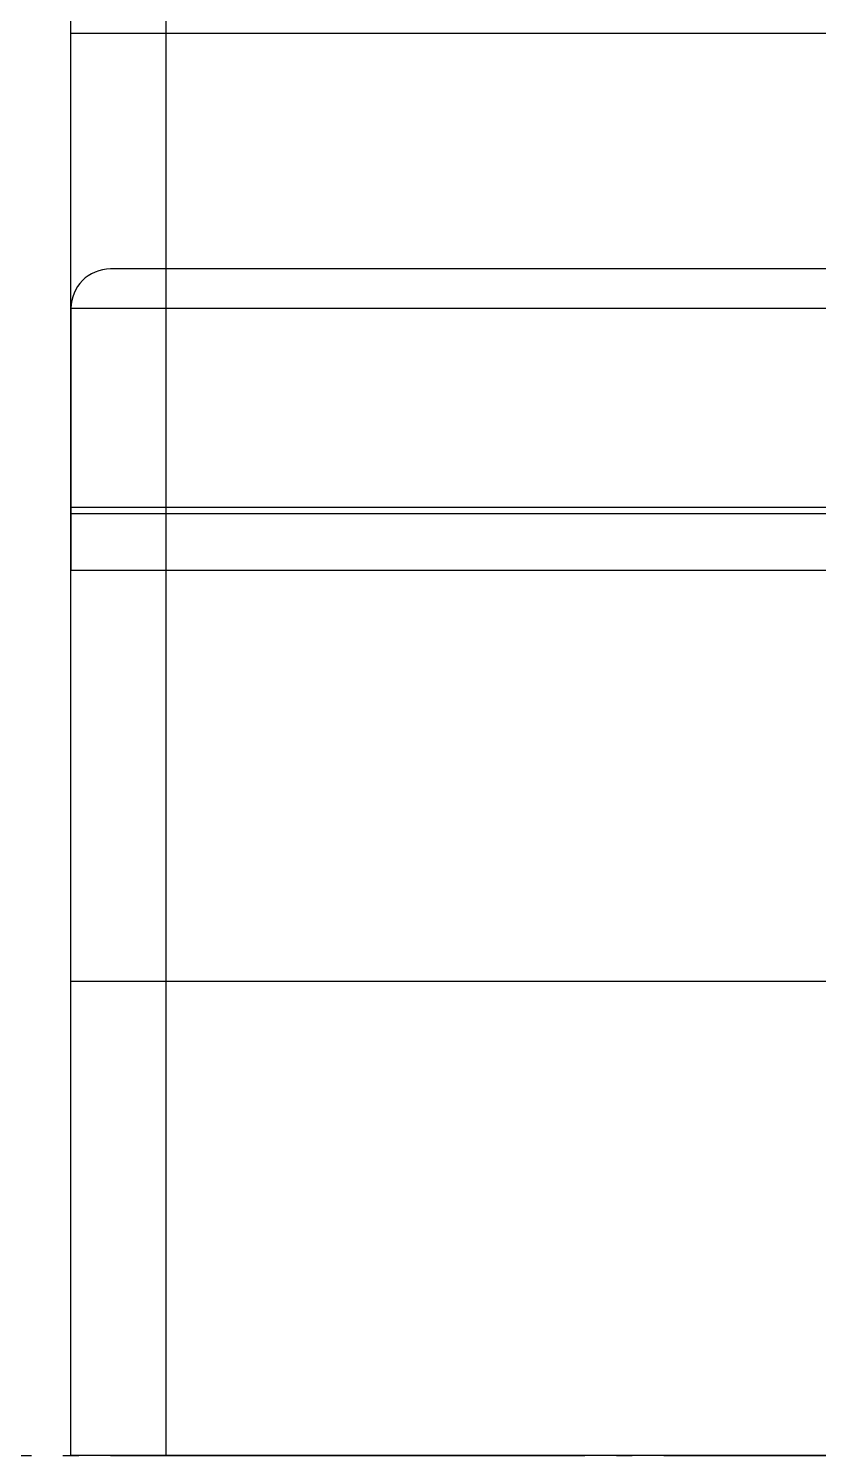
# Model space of a CAD drawing. Header units: millimetres. Extents: x 555 to 100215, y 750 to 17024.
# Drawn here: x 82668 to 83168, y 1678 to 2581 of the extents above; entities that cross this region are included whole.
import ezdxf

# ---------------------------------------------------------------- set-up
doc = ezdxf.new("R2010")
doc.units = ezdxf.units.MM
doc.linetypes.add('CEN', pattern=[35, 30, -2, 1, -2])
for name, color, linetype in [('CEN', 1, 'CEN'), ('ELE', 7, 'Continuous'), ('WAL', 3, 'Continuous')]:
    doc.layers.add(name, color=color, linetype=linetype)

# ---------------------------------------------------------------- blocks, each defined once
blk = doc.blocks.new('zw$606B')
at = {"layer": 'ELE', "color": 6}
for p, q in [((1435.33, 776.84, 0), (25, 776.84, 0)), ((0, 751.84, 0), (0, 586.09, 0)), ((1460.33, 751.84, 0), (0, 751.84, 0)), ((1460.33, 621.84, 0), (0, 621.84, 0)), ((1460.33, 586.09, 0), (0, 586.09, 0))]:
    blk.add_line(p, q, dxfattribs=at)
blk.add_arc((25, 751.84, 0), 25, 90, 180, dxfattribs=at)

msp = doc.modelspace()

# ---------------------------------------------------------------- linework, layer by layer
at = {"color": 8}
for p, q in [((82755.2, 4077.95, 0), (82755.2, 1677.95, 0)), ((82695.2, 2577.95, 0), (86615.2, 2577.95, 0)), ((82695.2, 2277.95, 0), (86615.2, 2277.95, 0)), ((82695.2, 1977.95, 0), (86615.2, 1977.95, 0))]:
    msp.add_line(p, q, dxfattribs=at)
at = {"layer": 'CEN', "ltscale": 10}
msp.add_line((82370.2, 1677.95, 0), (86915.2, 1677.95, 0), dxfattribs=at)

# ---------------------------------------------------------------- next in the draw order: block references
msp.add_blockref('zw$606B', (82695.2, 1651.86, 0))

# ---------------------------------------------------------------- next in the draw order: linework, layer by layer
at = {"layer": 'WAL', "elevation": 0}
for points in [[(82695.2, 4077.95), (86615.2, 4077.95), (86615.2, 1677.95), (82695.2, 1677.95)], [(82695.2, 1677.95), (82695.2, 4077.95)]]:
    msp.add_lwpolyline(points, dxfattribs=at)

doc.saveas('drawing.dxf')
